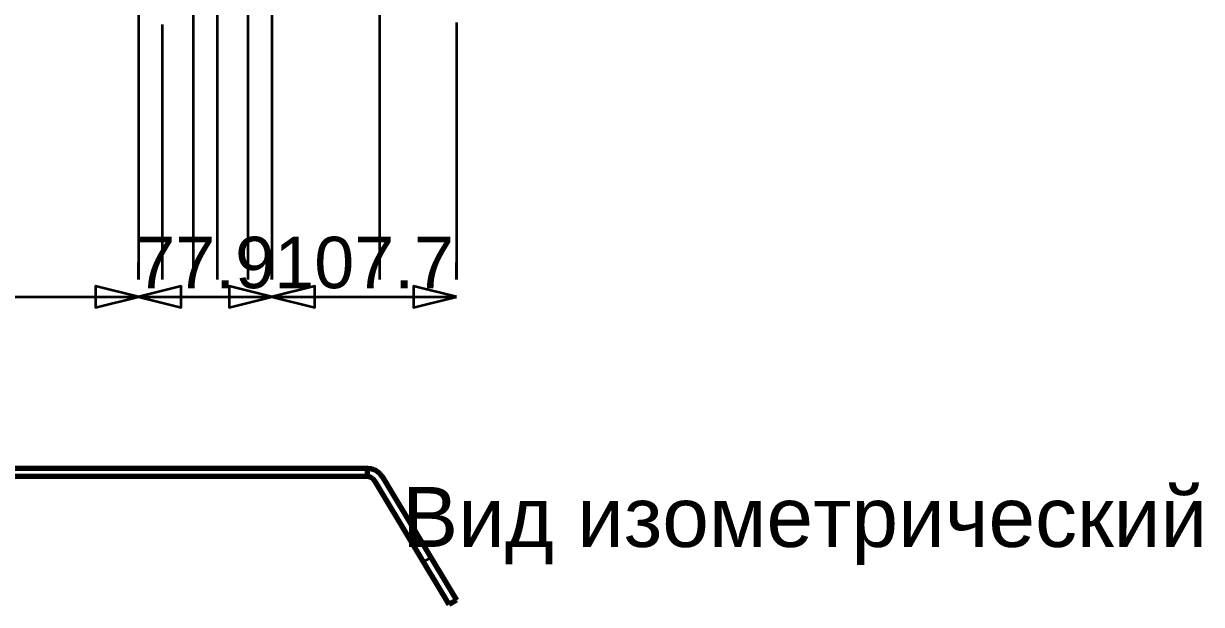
# Model space of a CAD drawing. Header units: millimetres. Extents: x 0 to 420, y 0 to 297.
# Drawn here: x 195.9 to 264.6, y 123 to 156.9 of the extents above; entities that cross this region are included whole.
import ezdxf
from ezdxf.enums import TextEntityAlignment as Align

# ---------------------------------------------------------------- set-up
doc = ezdxf.new("R2010")
doc.units = ezdxf.units.MM
doc.linetypes.add('DASHED', pattern=[1.524, 1.27, -0.254])
doc.styles.add('GOST', font='Arial')

msp = doc.modelspace()

# ---------------------------------------------------------------- linework, layer by layer
at = {"color": 7, "lineweight": 35}
for p, q in [((216.641, 178.4), (216.641, 142)), ((216.641, 176.9), (216.641, 142)), ((208.976, 173.203), (208.976, 142)), ((210.366, 172.639), (210.366, 142)), ((205.779, 165.327), (205.779, 142)), ((207.169, 164.763), (207.169, 142)), ((202.582, 157.451), (202.582, 142)), ((203.972, 156.887), (203.972, 142)), ((221.138, 157), (221.138, 142)), ((202.58, 142), (202.58, 143)), ((202.58, 142), (202.58, 143)), ((210.37, 142), (210.37, 143)), ((210.37, 142), (210.37, 143)), ((221.14, 142), (221.14, 143)), ((65, 141), (202.58, 141)), ((202.58, 141), (210.37, 141)), ((210.37, 141), (221.14, 141))]:
    msp.add_line(p, q, dxfattribs=at)
at = {"color": 1, "lineweight": 70}
for p, q in [((73.763, 131), (215.941, 131)), ((215.941, 131), (216.146, 130.979)), ((215.941, 130.5), (215.941, 131)), ((216.146, 130.979), (216.342, 130.916)), ((216.342, 130.916), (216.521, 130.815)), ((216.521, 130.815), (216.675, 130.679)), ((216.675, 130.679), (216.798, 130.515)), ((215.941, 130.5), (73.763, 130.5)), ((216.11, 130.471), (215.941, 130.5)), ((216.258, 130.387), (216.11, 130.471)), ((216.37, 130.258), (216.258, 130.387)), ((220.705, 123.043), (216.37, 130.258)), ((216.798, 130.515), (221.134, 123.3)), ((221.134, 123.3), (220.705, 123.043))]:
    msp.add_line(p, q, dxfattribs=at)
at = {"color": 5, "linetype": 'DASHED', "lineweight": 35}
for p, q in [((73.763, 131), (215.941, 131)), ((215.941, 131), (216.146, 130.979)), ((216.146, 130.979), (216.342, 130.916)), ((216.342, 130.916), (216.521, 130.815)), ((216.521, 130.815), (216.675, 130.679)), ((216.675, 130.679), (216.798, 130.515)), ((73.763, 130.5), (215.941, 130.5)), ((215.941, 130.5), (216.11, 130.471)), ((216.11, 130.471), (216.258, 130.387)), ((216.258, 130.387), (216.37, 130.258)), ((216.37, 130.258), (220.705, 123.043)), ((216.798, 130.515), (221.134, 123.3)), ((219.022, 126.815), (218.593, 126.557)), ((219.022, 126.815), (218.593, 126.557)), ((219.022, 126.815), (218.593, 126.557)), ((219.022, 126.815), (218.593, 126.557)), ((219.022, 126.815), (218.593, 126.557)), ((219.022, 126.815), (218.593, 126.557)), ((219.022, 126.815), (218.593, 126.557)), ((219.022, 126.815), (218.593, 126.557)), ((218.593, 126.557), (218.601, 126.544)), ((218.601, 126.544), (218.593, 126.557)), ((218.593, 126.557), (218.601, 126.544)), ((218.601, 126.544), (218.593, 126.557)), ((218.593, 126.557), (218.601, 126.544)), ((218.601, 126.544), (218.593, 126.557)), ((218.593, 126.557), (218.601, 126.544)), ((218.601, 126.544), (218.593, 126.557)), ((218.601, 126.544), (218.624, 126.506)), ((218.624, 126.506), (218.601, 126.544)), ((218.601, 126.544), (218.624, 126.506)), ((218.624, 126.506), (218.601, 126.544)), ((218.601, 126.544), (218.624, 126.506)), ((218.624, 126.506), (218.601, 126.544)), ((218.601, 126.544), (218.624, 126.506)), ((218.624, 126.506), (218.601, 126.544)), ((218.624, 126.506), (218.661, 126.445)), ((218.661, 126.445), (218.624, 126.506)), ((218.624, 126.506), (218.661, 126.445)), ((218.661, 126.445), (218.624, 126.506)), ((218.624, 126.506), (218.661, 126.445)), ((218.661, 126.445), (218.624, 126.506)), ((218.624, 126.506), (218.661, 126.445)), ((218.661, 126.445), (218.624, 126.506)), ((219.03, 126.802), (219.022, 126.815)), ((219.022, 126.815), (219.03, 126.802)), ((219.03, 126.802), (219.022, 126.815)), ((219.022, 126.815), (219.03, 126.802)), ((219.03, 126.802), (219.022, 126.815)), ((219.022, 126.815), (219.03, 126.802)), ((219.03, 126.802), (219.022, 126.815)), ((219.022, 126.815), (219.03, 126.802)), ((219.053, 126.764), (219.03, 126.802)), ((219.03, 126.802), (219.053, 126.764)), ((219.053, 126.764), (219.03, 126.802)), ((219.03, 126.802), (219.053, 126.764)), ((219.053, 126.764), (219.03, 126.802)), ((219.03, 126.802), (219.053, 126.764)), ((219.053, 126.764), (219.03, 126.802)), ((219.03, 126.802), (219.053, 126.764)), ((219.089, 126.702), (219.053, 126.764)), ((219.053, 126.764), (219.089, 126.702)), ((219.089, 126.702), (219.053, 126.764)), ((219.053, 126.764), (219.089, 126.702)), ((219.089, 126.702), (219.053, 126.764)), ((219.053, 126.764), (219.089, 126.702)), ((219.089, 126.702), (219.053, 126.764)), ((219.053, 126.764), (219.089, 126.702)), ((219.138, 126.621), (219.089, 126.702)), ((219.089, 126.702), (219.138, 126.621)), ((219.138, 126.621), (219.089, 126.702)), ((219.089, 126.702), (219.138, 126.621)), ((219.138, 126.621), (219.089, 126.702)), ((219.089, 126.702), (219.138, 126.621)), ((219.138, 126.621), (219.089, 126.702)), ((219.089, 126.702), (219.138, 126.621)), ((219.197, 126.523), (219.138, 126.621)), ((219.138, 126.621), (219.197, 126.523)), ((219.197, 126.523), (219.138, 126.621)), ((219.138, 126.621), (219.197, 126.523)), ((219.197, 126.523), (219.138, 126.621)), ((219.138, 126.621), (219.197, 126.523)), ((219.197, 126.523), (219.138, 126.621)), ((219.138, 126.621), (219.197, 126.523)), ((219.262, 126.415), (219.197, 126.523)), ((219.197, 126.523), (219.262, 126.415)), ((219.262, 126.415), (219.197, 126.523)), ((219.197, 126.523), (219.262, 126.415)), ((219.262, 126.415), (219.197, 126.523)), ((219.197, 126.523), (219.262, 126.415)), ((219.262, 126.415), (219.197, 126.523)), ((219.197, 126.523), (219.262, 126.415)), ((218.661, 126.445), (218.71, 126.363)), ((218.71, 126.363), (218.661, 126.445)), ((218.661, 126.445), (218.71, 126.363)), ((218.71, 126.363), (218.661, 126.445)), ((218.661, 126.445), (218.71, 126.363)), ((218.71, 126.363), (218.661, 126.445)), ((218.661, 126.445), (218.71, 126.363)), ((218.71, 126.363), (218.661, 126.445)), ((218.71, 126.363), (218.768, 126.266)), ((218.768, 126.266), (218.71, 126.363)), ((218.71, 126.363), (218.768, 126.266)), ((218.768, 126.266), (218.71, 126.363)), ((218.71, 126.363), (218.768, 126.266)), ((218.768, 126.266), (218.71, 126.363)), ((218.71, 126.363), (218.768, 126.266)), ((218.768, 126.266), (218.71, 126.363)), ((218.768, 126.266), (218.834, 126.157)), ((218.834, 126.157), (218.768, 126.266)), ((218.768, 126.266), (218.834, 126.157)), ((218.834, 126.157), (218.768, 126.266)), ((218.768, 126.266), (218.834, 126.157)), ((218.834, 126.157), (218.768, 126.266)), ((218.768, 126.266), (218.834, 126.157)), ((218.834, 126.157), (218.768, 126.266)), ((218.834, 126.157), (218.902, 126.043)), ((218.902, 126.043), (218.834, 126.157)), ((218.834, 126.157), (218.902, 126.043)), ((218.902, 126.043), (218.834, 126.157)), ((218.834, 126.157), (218.902, 126.043)), ((218.902, 126.043), (218.834, 126.157)), ((218.834, 126.157), (218.902, 126.043)), ((218.902, 126.043), (218.834, 126.157)), ((218.902, 126.043), (218.971, 125.928)), ((218.971, 125.928), (218.902, 126.043)), ((218.902, 126.043), (218.971, 125.928)), ((218.971, 125.928), (218.902, 126.043)), ((218.902, 126.043), (218.971, 125.928)), ((218.971, 125.928), (218.902, 126.043)), ((218.902, 126.043), (218.971, 125.928)), ((218.971, 125.928), (218.902, 126.043)), ((218.971, 125.928), (219.036, 125.82)), ((219.036, 125.82), (218.971, 125.928)), ((218.971, 125.928), (219.036, 125.82)), ((219.036, 125.82), (218.971, 125.928)), ((218.971, 125.928), (219.036, 125.82)), ((219.036, 125.82), (218.971, 125.928)), ((218.971, 125.928), (219.036, 125.82)), ((219.036, 125.82), (218.971, 125.928)), ((219.036, 125.82), (219.095, 125.722)), ((219.095, 125.722), (219.036, 125.82)), ((219.036, 125.82), (219.095, 125.722)), ((219.095, 125.722), (219.036, 125.82)), ((219.036, 125.82), (219.095, 125.722)), ((219.095, 125.722), (219.036, 125.82)), ((219.036, 125.82), (219.095, 125.722)), ((219.095, 125.722), (219.036, 125.82)), ((219.64, 125.786), (219.211, 125.528)), ((219.64, 125.786), (219.211, 125.528)), ((219.64, 125.786), (219.211, 125.528)), ((219.64, 125.786), (219.211, 125.528)), ((219.64, 125.786), (219.211, 125.528)), ((219.64, 125.786), (219.211, 125.528)), ((219.64, 125.786), (219.211, 125.528)), ((219.64, 125.786), (219.211, 125.528)), ((219.331, 126.3), (219.262, 126.415)), ((219.262, 126.415), (219.331, 126.3)), ((219.331, 126.3), (219.262, 126.415)), ((219.262, 126.415), (219.331, 126.3)), ((219.331, 126.3), (219.262, 126.415)), ((219.262, 126.415), (219.331, 126.3)), ((219.331, 126.3), (219.262, 126.415)), ((219.262, 126.415), (219.331, 126.3)), ((219.4, 126.186), (219.331, 126.3)), ((219.331, 126.3), (219.4, 126.186)), ((219.4, 126.186), (219.331, 126.3)), ((219.331, 126.3), (219.4, 126.186)), ((219.4, 126.186), (219.331, 126.3)), ((219.331, 126.3), (219.4, 126.186)), ((219.4, 126.186), (219.331, 126.3)), ((219.331, 126.3), (219.4, 126.186)), ((219.465, 126.077), (219.4, 126.186)), ((219.4, 126.186), (219.465, 126.077)), ((219.465, 126.077), (219.4, 126.186)), ((219.4, 126.186), (219.465, 126.077)), ((219.465, 126.077), (219.4, 126.186)), ((219.4, 126.186), (219.465, 126.077)), ((219.465, 126.077), (219.4, 126.186)), ((219.4, 126.186), (219.465, 126.077)), ((219.524, 125.98), (219.465, 126.077)), ((219.465, 126.077), (219.524, 125.98)), ((219.524, 125.98), (219.465, 126.077)), ((219.465, 126.077), (219.524, 125.98)), ((219.524, 125.98), (219.465, 126.077)), ((219.465, 126.077), (219.524, 125.98)), ((219.524, 125.98), (219.465, 126.077)), ((219.465, 126.077), (219.524, 125.98)), ((219.573, 125.898), (219.524, 125.98)), ((219.524, 125.98), (219.573, 125.898)), ((219.573, 125.898), (219.524, 125.98)), ((219.524, 125.98), (219.573, 125.898)), ((219.573, 125.898), (219.524, 125.98)), ((219.524, 125.98), (219.573, 125.898)), ((219.573, 125.898), (219.524, 125.98)), ((219.524, 125.98), (219.573, 125.898)), ((219.609, 125.837), (219.573, 125.898)), ((219.573, 125.898), (219.609, 125.837)), ((219.609, 125.837), (219.573, 125.898)), ((219.573, 125.898), (219.609, 125.837)), ((219.609, 125.837), (219.573, 125.898)), ((219.573, 125.898), (219.609, 125.837)), ((219.609, 125.837), (219.573, 125.898)), ((219.573, 125.898), (219.609, 125.837)), ((219.632, 125.799), (219.609, 125.837)), ((219.609, 125.837), (219.632, 125.799)), ((219.632, 125.799), (219.609, 125.837)), ((219.609, 125.837), (219.632, 125.799)), ((219.632, 125.799), (219.609, 125.837)), ((219.609, 125.837), (219.632, 125.799)), ((219.632, 125.799), (219.609, 125.837)), ((219.609, 125.837), (219.632, 125.799)), ((219.64, 125.786), (219.632, 125.799)), ((219.632, 125.799), (219.64, 125.786)), ((219.64, 125.786), (219.632, 125.799)), ((219.632, 125.799), (219.64, 125.786)), ((219.64, 125.786), (219.632, 125.799)), ((219.632, 125.799), (219.64, 125.786)), ((219.64, 125.786), (219.632, 125.799)), ((219.632, 125.799), (219.64, 125.786)), ((219.095, 125.722), (219.144, 125.641)), ((219.144, 125.641), (219.095, 125.722)), ((219.095, 125.722), (219.144, 125.641)), ((219.144, 125.641), (219.095, 125.722)), ((219.095, 125.722), (219.144, 125.641)), ((219.144, 125.641), (219.095, 125.722)), ((219.095, 125.722), (219.144, 125.641)), ((219.144, 125.641), (219.095, 125.722)), ((219.144, 125.641), (219.181, 125.579)), ((219.181, 125.579), (219.144, 125.641)), ((219.144, 125.641), (219.181, 125.579)), ((219.181, 125.579), (219.144, 125.641)), ((219.144, 125.641), (219.181, 125.579)), ((219.181, 125.579), (219.144, 125.641)), ((219.144, 125.641), (219.181, 125.579)), ((219.181, 125.579), (219.144, 125.641)), ((219.181, 125.579), (219.204, 125.541)), ((219.204, 125.541), (219.181, 125.579)), ((219.181, 125.579), (219.204, 125.541)), ((219.204, 125.541), (219.181, 125.579)), ((219.181, 125.579), (219.204, 125.541)), ((219.204, 125.541), (219.181, 125.579)), ((219.181, 125.579), (219.204, 125.541)), ((219.204, 125.541), (219.181, 125.579)), ((219.204, 125.541), (219.211, 125.528)), ((219.211, 125.528), (219.204, 125.541)), ((219.204, 125.541), (219.211, 125.528)), ((219.211, 125.528), (219.204, 125.541)), ((219.204, 125.541), (219.211, 125.528)), ((219.211, 125.528), (219.204, 125.541)), ((219.204, 125.541), (219.211, 125.528)), ((219.211, 125.528), (219.204, 125.541)), ((221.134, 123.3), (220.705, 123.043))]:
    msp.add_line(p, q, dxfattribs=at)
at = {"color": 7, "lineweight": 35}
for points in [[(202.58, 141), (200.08, 141.625), (200.08, 140.375)], [(202.58, 141), (205.08, 140.375), (205.08, 141.625)], [(210.37, 141), (207.87, 141.625), (207.87, 140.375)], [(210.37, 141), (212.87, 140.375), (212.87, 141.625)], [(221.14, 141), (218.64, 141.625), (218.64, 140.375)]]:
    msp.add_lwpolyline(points, close=True, dxfattribs=at)

# ---------------------------------------------------------------- texts
at = {"color": 7, "style": 'GOST'}
for s, p in [('77.9', (206.475, 143)), ('107.7', (215.755, 143))]:
    msp.add_text(s, height=3, dxfattribs=at).set_placement(p, align=Align.MIDDLE)
at = {"color": 3, "style": 'GOST'}
msp.add_text('Вид изометрический', height=3.5, dxfattribs=at).set_placement((264.949, 126.398), align=Align.RIGHT)

doc.saveas('drawing.dxf')
